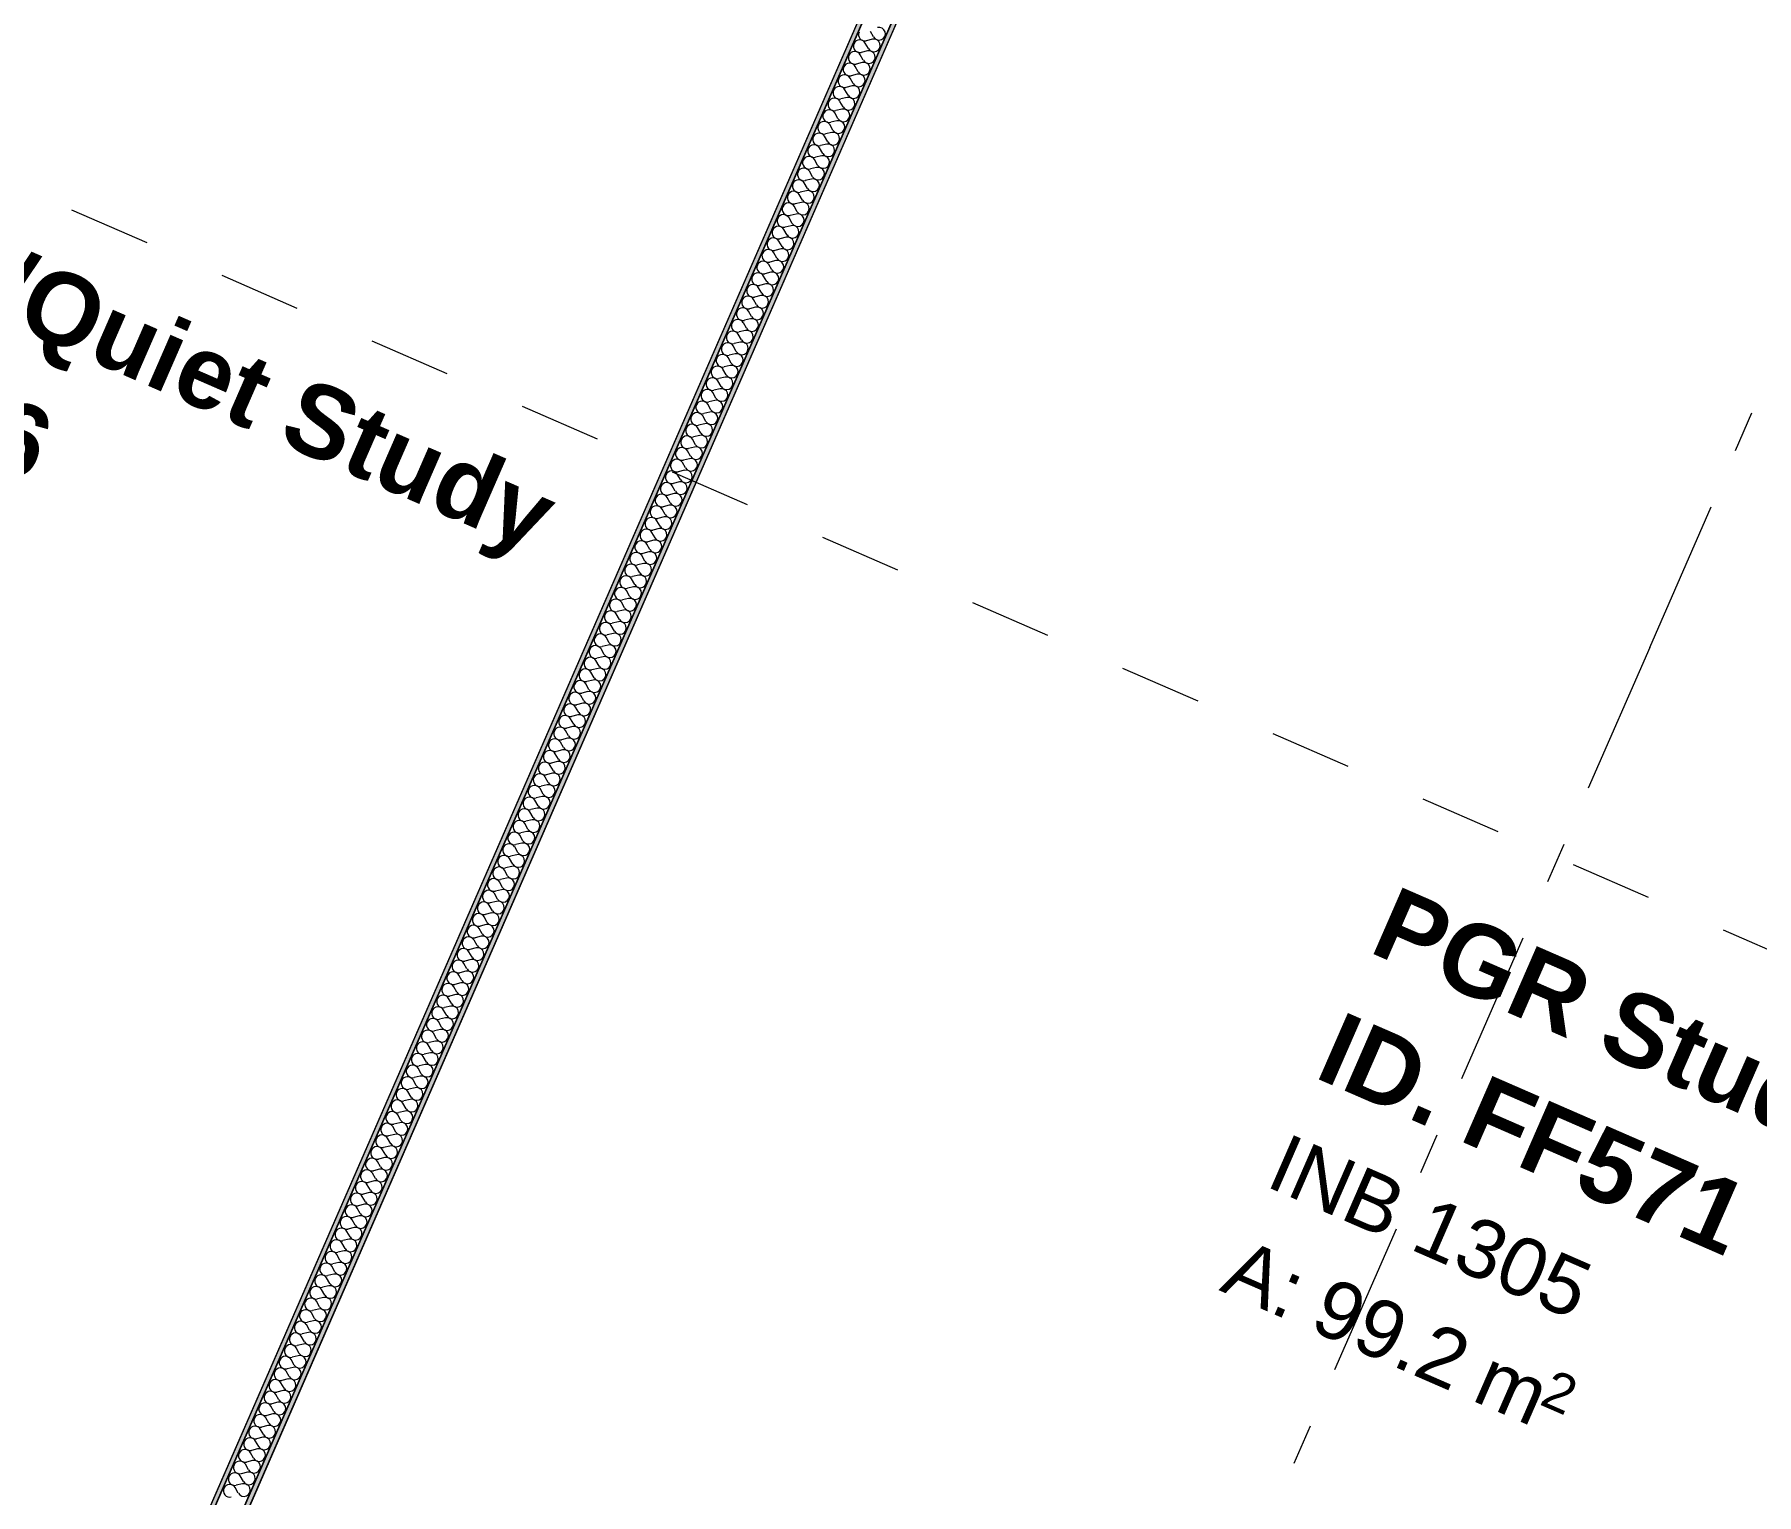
# Model space of a CAD drawing. Header units: millimetres. Extents: x -50172 to 74273, y -80883 to 11206.
# Drawn here: x 3746 to 9681, y -48443 to -43410 of the extents above; entities that cross this region are included whole.
import ezdxf
from ezdxf.enums import TextEntityAlignment as Align

# ---------------------------------------------------------------- set-up
doc = ezdxf.new("R2010")
doc.units = ezdxf.units.MM
doc.header["$MEASUREMENT"] = 0
doc.linetypes.add('Dashed', pattern=[564.444447, 282.222223, -282.222223])
doc.linetypes.add('Double Dashed', pattern=[1093.611073, 529.166651, -211.666656, 141.111112, -211.666656])
for name, color, linetype in [('A-95-MC_Marker_Section_P2.Marker', 7, 'Continuous'), ('New_A-15-MG_Structural_Grid_Phase_2', 7, 'Continuous'), ('New_A-25-M_Wall_Int', 7, 'Continuous'), ('New_A-35-M_FFE-Zone', 7, 'Continuous')]:
    doc.layers.add(name, color=color, linetype=linetype)
for name, color, linetype, lineweight in [('A-95-MC_Marker_Section_P2.Marker_Pen_No__1', 7, 'Continuous', 13), ('New_A-25-M_Wall_Int_Pen_No__1', 7, 'Continuous', 13), ('New_ArchiCAD Zone Stamps_Pen_No__9', 7, 'Continuous', 13)]:
    doc.layers.add(name, color=color, linetype=linetype, lineweight=lineweight)
for name, color, linetype, lineweight, true_color in [('New_A-15-MG_Structural_Grid_Phase_2_Pen_No__222', 7, 'Continuous', 13, 0x65af33), ('New_A-25-M_Wall_Int_Pen_No__107', 7, 'Continuous', 15, 0xa6a6a6), ('New_A-35-M_FFE-Zone_Pen_No__74', 7, 'Continuous', 20, 0x606060)]:
    doc.layers.add(name, color=color, linetype=linetype, lineweight=lineweight, true_color=true_color)
doc.styles.add('GENERATED_STYLE_1', font='')
doc.styles.add('GENERATED_STYLE_3', font='')
doc.styles.add('GENERATED_STYLE_4', font='')
doc.styles.get('GENERATED_STYLE_1').set_extended_font_data('Arial', bold=True)
doc.styles.get('GENERATED_STYLE_3').set_extended_font_data('Arial')
doc.styles.get('GENERATED_STYLE_4').set_extended_font_data('Swis721 BT')

# ---------------------------------------------------------------- blocks, each defined once
blk = doc.blocks.new('PGR Student Space_INB 1305_1_1', base_point=(10966, -44517.7))
at = {"layer": 'New_A-35-M_FFE-Zone_Pen_No__74', "linetype": 'Continuous'}
blk.add_line((8137.1, -40113), (3861.1, -49919.3), dxfattribs=at)
at = {"layer": 'New_ArchiCAD Zone Stamps_Pen_No__9'}
for tag, height, style, p in [('ROOM_NAME', 250, 'GENERATED_STYLE_1', (8439.5, -46341.4)), ('zoneNameLine2', 250, 'GENERATED_STYLE_1', (8251.1, -46773.5)), ('ROOM_NUMBER', 200, 'GENERATED_STYLE_3', (8062.6, -47194.2)), ('measuredAreaCode', 200, 'GENERATED_STYLE_3', (7905.6, -47554.3)), ('DUMMY_649', 200, 'GENERATED_STYLE_3', (8213, -47688.4)), ('DUMMY_650', 200, 'GENERATED_STYLE_3', (8702.4, -47901.8)), ('DUMMY_651', 133.3, 'GENERATED_STYLE_3', (8981.6, -48008.3))]:
    blk.add_attdef(tag, text='', height=height, rotation=336.44041, dxfattribs=dict(at, style=style)).set_placement(p, align=Align.TOP_LEFT)
blk = doc.blocks.new('Library_Quiet Study_INB 1303_4_1', base_point=(5012.1, -44459.7))
at = {"layer": 'New_A-35-M_FFE-Zone_Pen_No__74', "linetype": 'Continuous'}
blk.add_line((3746, -49872.4), (8023.6, -40066.6), dxfattribs=at)
at = {"layer": 'New_ArchiCAD Zone Stamps_Pen_No__9'}
for tag, height, style, p in [('ROOM_NAME', 250, 'GENERATED_STYLE_1', (2597.1, -43676.2)), ('zoneNameLine2', 250, 'GENERATED_STYLE_1', (2408.7, -44108.4)), ('ROOM_NUMBER', 200, 'GENERATED_STYLE_3', (2220.3, -44529.1)), ('measuredAreaCode', 200, 'GENERATED_STYLE_3', (2063.3, -44889.2)), ('ROOM_WALLS_PRM', 200, 'GENERATED_STYLE_3', (2370.7, -45023.2)), ('DUMMY_649', 200, 'GENERATED_STYLE_3', (2860, -45236.6)), ('DUMMY_650', 133.3, 'GENERATED_STYLE_3', (3139.3, -45343.1))]:
    blk.add_attdef(tag, text='', height=height, rotation=336.44041, dxfattribs=dict(at, style=style)).set_placement(p, align=Align.TOP_LEFT)
blk = doc.blocks.new('*X295')
at = {"layer": 'New_A-25-M_Wall_Int_Pen_No__107', "linetype": 'Continuous'}
for p, q in [((6620.3, -43458.5), (6609.4, -43439.5)), ((6634.3, -43426.4), (6612.9, -43431.4)), ((6637.8, -43418.4), (6627, -43399.3)), ((6602.7, -43498.7), (6591.9, -43479.6)), ((6616.7, -43466.6), (6595.4, -43471.6)), ((6581.7, -43546.9), (6560.4, -43551.9)), ((6585.2, -43538.8), (6574.4, -43519.8)), ((6599.2, -43506.7), (6577.9, -43511.8)), ((6550.2, -43619.2), (6539.4, -43600.1)), ((6564.2, -43587), (6542.9, -43592.1)), ((6567.7, -43579), (6556.9, -43559.9)), ((6529.2, -43667.3), (6507.9, -43672.4)), ((6532.7, -43659.3), (6521.9, -43640.3)), ((6546.7, -43627.2), (6525.4, -43632.2)), ((6497.7, -43739.6), (6486.9, -43720.6)), ((6511.7, -43707.5), (6490.4, -43712.5)), ((6515.2, -43699.5), (6504.4, -43680.4)), ((6476.7, -43787.8), (6455.3, -43792.9)), ((6480.2, -43779.8), (6469.4, -43760.7)), ((6494.2, -43747.7), (6472.9, -43752.7)), ((6445.1, -43860.1), (6434.3, -43841.1)), ((6459.2, -43828), (6437.8, -43833)), ((6462.7, -43819.9), (6451.8, -43800.9)), ((6424.1, -43908.3), (6402.8, -43913.3)), ((6427.6, -43900.3), (6416.8, -43881.2)), ((6441.6, -43868.1), (6420.3, -43873.2)), ((6392.6, -43980.6), (6381.8, -43961.5)), ((6406.6, -43948.5), (6385.3, -43953.5)), ((6410.1, -43940.4), (6399.3, -43921.4)), ((6371.6, -44028.8), (6350.3, -44033.8)), ((6375.1, -44020.7), (6364.3, -44001.7)), ((6389.1, -43988.6), (6367.8, -43993.7)), ((6340.1, -44101.1), (6329.3, -44082)), ((6354.1, -44068.9), (6332.8, -44074)), ((6357.6, -44060.9), (6346.8, -44041.8)), ((6319.1, -44149.2), (6297.7, -44154.3)), ((6322.6, -44141.2), (6311.8, -44122.2)), ((6336.6, -44109.1), (6315.3, -44114.1)), ((6287.5, -44221.5), (6276.7, -44202.5)), ((6301.6, -44189.4), (6280.2, -44194.4)), ((6305.1, -44181.4), (6294.2, -44162.3)), ((6266.5, -44269.7), (6245.2, -44274.8)), ((6270, -44261.7), (6259.2, -44242.6)), ((6284, -44229.6), (6262.7, -44234.6)), ((6235, -44342), (6224.2, -44322.9)), ((6249, -44309.9), (6227.7, -44314.9)), ((6252.5, -44301.8), (6241.7, -44282.8)), ((6217.5, -44382.2), (6206.7, -44363.1)), ((6231.5, -44350), (6210.2, -44355.1)), ((6182.5, -44462.5), (6171.7, -44443.4)), ((6196.5, -44430.3), (6175.2, -44435.4)), ((6200, -44422.3), (6189.2, -44403.3)), ((6214, -44390.2), (6192.7, -44395.2)), ((6165, -44502.6), (6154.2, -44483.6)), ((6179, -44470.5), (6157.7, -44475.5)), ((6129.9, -44582.9), (6119.1, -44563.9)), ((6144, -44550.8), (6122.6, -44555.9)), ((6147.5, -44542.8), (6136.6, -44523.7)), ((6161.5, -44510.7), (6140.2, -44515.7)), ((6112.4, -44623.1), (6101.6, -44604.1)), ((6126.4, -44591), (6105.1, -44596)), ((6077.4, -44703.4), (6066.6, -44684.4)), ((6091.4, -44671.3), (6070.1, -44676.3)), ((6094.9, -44663.3), (6084.1, -44644.2)), ((6108.9, -44631.1), (6087.6, -44636.2)), ((6059.9, -44743.6), (6049.1, -44724.5)), ((6073.9, -44711.4), (6052.6, -44716.5)), ((6024.9, -44823.9), (6014.1, -44804.8)), ((6038.9, -44791.8), (6017.6, -44796.8)), ((6042.4, -44783.7), (6031.6, -44764.7)), ((6056.4, -44751.6), (6035.1, -44756.7)), ((6007.4, -44864), (5996.6, -44845)), ((6021.4, -44831.9), (6000.1, -44837)), ((5986.4, -44912.2), (5965, -44917.3)), ((5989.9, -44904.2), (5979.1, -44885.2)), ((6003.9, -44872.1), (5982.6, -44877.1)), ((5954.8, -44984.5), (5944, -44965.5)), ((5968.8, -44952.4), (5947.5, -44957.4)), ((5972.4, -44944.4), (5961.5, -44925.3)), ((5933.8, -45032.7), (5912.5, -45037.8)), ((5937.3, -45024.7), (5926.5, -45005.6)), ((5951.3, -44992.6), (5930, -44997.6)), ((5902.3, -45105), (5891.5, -45085.9)), ((5916.3, -45072.9), (5895, -45077.9)), ((5919.8, -45064.8), (5909, -45045.8)), ((5881.3, -45153.2), (5860, -45158.2)), ((5884.8, -45145.2), (5874, -45126.1)), ((5898.8, -45113), (5877.5, -45118.1)), ((5849.8, -45225.5), (5839, -45206.4)), ((5863.8, -45193.3), (5842.5, -45198.4)), ((5867.3, -45185.3), (5856.5, -45166.3)), ((5828.8, -45273.7), (5807.4, -45278.7)), ((5832.3, -45265.6), (5821.5, -45246.6)), ((5846.3, -45233.5), (5825, -45238.5)), ((5797.2, -45345.9), (5786.4, -45326.9)), ((5811.3, -45313.8), (5789.9, -45318.9)), ((5814.8, -45305.8), (5803.9, -45286.7)), ((5776.2, -45394.1), (5754.9, -45399.2)), ((5779.7, -45386.1), (5768.9, -45367)), ((5793.7, -45354), (5772.4, -45359)), ((5744.7, -45466.4), (5733.9, -45447.4)), ((5758.7, -45434.3), (5737.4, -45439.3)), ((5762.2, -45426.3), (5751.4, -45407.2)), ((5723.7, -45514.6), (5702.4, -45519.6)), ((5727.2, -45506.6), (5716.4, -45487.5)), ((5741.2, -45474.4), (5719.9, -45479.5)), ((5692.2, -45586.9), (5681.4, -45567.8)), ((5706.2, -45554.8), (5684.9, -45559.8)), ((5709.7, -45546.7), (5698.9, -45527.7)), ((5671.2, -45635.1), (5649.8, -45640.1)), ((5674.7, -45627), (5663.9, -45608)), ((5688.7, -45594.9), (5667.4, -45600)), ((5639.6, -45707.4), (5628.8, -45688.3)), ((5653.7, -45675.2), (5632.3, -45680.3)), ((5657.2, -45667.2), (5646.3, -45648.2)), ((5622.1, -45747.5), (5611.3, -45728.5)), ((5636.1, -45715.4), (5614.8, -45720.4)), ((5587.1, -45827.8), (5576.3, -45808.8)), ((5601.1, -45795.7), (5579.8, -45800.8)), ((5604.6, -45787.7), (5593.8, -45768.6)), ((5618.6, -45755.6), (5597.3, -45760.6)), ((5569.6, -45868), (5558.8, -45848.9)), ((5583.6, -45835.9), (5562.3, -45840.9)), ((5534.6, -45948.3), (5523.8, -45929.3)), ((5548.6, -45916.2), (5527.3, -45921.2)), ((5552.1, -45908.2), (5541.3, -45889.1)), ((5566.1, -45876), (5544.8, -45881.1)), ((5517.1, -45988.5), (5506.3, -45969.4)), ((5531.1, -45956.3), (5509.8, -45961.4)), ((5482, -46068.8), (5471.2, -46049.7)), ((5496.1, -46036.7), (5474.7, -46041.7)), ((5499.6, -46028.6), (5488.8, -46009.6)), ((5513.6, -45996.5), (5492.3, -46001.5)), ((5464.5, -46108.9), (5453.7, -46089.9)), ((5478.5, -46076.8), (5457.2, -46081.9)), ((5429.5, -46189.3), (5418.7, -46170.2)), ((5443.5, -46157.1), (5422.2, -46162.2)), ((5447, -46149.1), (5436.2, -46130)), ((5461, -46117), (5439.7, -46122)), ((5412, -46229.4), (5401.2, -46210.4)), ((5426, -46197.3), (5404.7, -46202.3)), ((5391, -46277.6), (5369.7, -46282.6)), ((5394.5, -46269.6), (5383.7, -46250.5)), ((5408.5, -46237.4), (5387.2, -46242.5)), ((5359.5, -46349.9), (5348.7, -46330.8)), ((5373.5, -46317.8), (5352.2, -46322.8)), ((5377, -46309.7), (5366.2, -46290.7)), ((5338.5, -46398.1), (5317.1, -46403.1)), ((5342, -46390), (5331.2, -46371)), ((5356, -46357.9), (5334.7, -46363)), ((5306.9, -46470.4), (5296.1, -46451.3)), ((5321, -46438.2), (5299.6, -46443.3)), ((5324.5, -46430.2), (5313.6, -46411.2)), ((5285.9, -46518.5), (5264.6, -46523.6)), ((5289.4, -46510.5), (5278.6, -46491.5)), ((5303.4, -46478.4), (5282.1, -46483.4)), ((5254.4, -46590.8), (5243.6, -46571.8)), ((5268.4, -46558.7), (5247.1, -46563.8)), ((5271.9, -46550.7), (5261.1, -46531.6)), ((5233.4, -46639), (5212.1, -46644.1)), ((5236.9, -46631), (5226.1, -46611.9)), ((5250.9, -46598.9), (5229.6, -46603.9)), ((5201.9, -46711.3), (5191.1, -46692.3)), ((5215.9, -46679.2), (5194.6, -46684.2)), ((5219.4, -46671.1), (5208.6, -46652.1)), ((5180.9, -46759.5), (5159.5, -46764.5)), ((5184.4, -46751.5), (5173.6, -46732.4)), ((5198.4, -46719.3), (5177.1, -46724.4)), ((5149.3, -46831.8), (5138.5, -46812.7)), ((5163.4, -46799.7), (5142, -46804.7)), ((5166.9, -46791.6), (5156, -46772.6)), ((5128.3, -46880), (5107, -46885)), ((5131.8, -46871.9), (5121, -46852.9)), ((5145.8, -46839.8), (5124.5, -46844.9)), ((5096.8, -46952.3), (5086, -46933.2)), ((5110.8, -46920.1), (5089.5, -46925.2)), ((5114.3, -46912.1), (5103.5, -46893)), ((5075.8, -47000.4), (5054.5, -47005.5)), ((5079.3, -46992.4), (5068.5, -46973.4)), ((5093.3, -46960.3), (5072, -46965.3)), ((5044.3, -47072.7), (5033.5, -47053.7)), ((5058.3, -47040.6), (5037, -47045.6)), ((5061.8, -47032.6), (5051, -47013.5)), ((5026.8, -47112.9), (5016, -47093.8)), ((5040.8, -47080.8), (5019.5, -47085.8)), ((4991.7, -47193.2), (4980.9, -47174.1)), ((5005.8, -47161.1), (4984.4, -47166.1)), ((5009.3, -47153), (4998.4, -47134)), ((5023.3, -47120.9), (5002, -47126)), ((4974.2, -47233.4), (4963.4, -47214.3)), ((4988.2, -47201.2), (4966.9, -47206.3)), ((4939.2, -47313.7), (4928.4, -47294.6)), ((4953.2, -47281.5), (4931.9, -47286.6)), ((4956.7, -47273.5), (4945.9, -47254.5)), ((4970.7, -47241.4), (4949.4, -47246.4)), ((4921.7, -47353.8), (4910.9, -47334.8)), ((4935.7, -47321.7), (4914.4, -47326.7)), ((4886.7, -47434.1), (4875.9, -47415.1)), ((4900.7, -47402), (4879.4, -47407.1)), ((4904.2, -47394), (4893.4, -47374.9)), ((4918.2, -47361.9), (4896.9, -47366.9)), ((4869.2, -47474.3), (4858.4, -47455.3)), ((4883.2, -47442.2), (4861.9, -47447.2)), ((4848.2, -47522.5), (4826.8, -47527.5)), ((4851.7, -47514.5), (4840.9, -47495.4)), ((4865.7, -47482.3), (4844.4, -47487.4)), ((4816.6, -47594.8), (4805.8, -47575.7)), ((4830.6, -47562.7), (4809.3, -47567.7)), ((4834.2, -47554.6), (4823.3, -47535.6)), ((4795.6, -47643), (4774.3, -47648)), ((4799.1, -47634.9), (4788.3, -47615.9)), ((4813.1, -47602.8), (4791.8, -47607.9)), ((4764.1, -47715.3), (4753.3, -47696.2)), ((4778.1, -47683.1), (4756.8, -47688.2)), ((4781.6, -47675.1), (4770.8, -47656)), ((4743.1, -47763.4), (4721.8, -47768.5)), ((4746.6, -47755.4), (4735.8, -47736.4)), ((4760.6, -47723.3), (4739.3, -47728.3)), ((4711.6, -47835.7), (4700.8, -47816.7)), ((4725.6, -47803.6), (4704.3, -47808.6)), ((4729.1, -47795.6), (4718.3, -47776.5)), ((4690.6, -47883.9), (4669.2, -47889)), ((4694.1, -47875.9), (4683.3, -47856.8)), ((4708.1, -47843.8), (4686.8, -47848.8)), ((4659, -47956.2), (4648.2, -47937.1)), ((4673.1, -47924.1), (4651.7, -47929.1)), ((4676.6, -47916), (4665.7, -47897)), ((4638, -48004.4), (4616.7, -48009.4)), ((4641.5, -47996.4), (4630.7, -47977.3)), ((4655.5, -47964.2), (4634.2, -47969.3)), ((4606.5, -48076.7), (4595.7, -48057.6)), ((4620.5, -48044.5), (4599.2, -48049.6)), ((4624, -48036.5), (4613.2, -48017.5)), ((4585.5, -48124.9), (4564.2, -48129.9)), ((4589, -48116.8), (4578.2, -48097.8)), ((4603, -48084.7), (4581.7, -48089.7)), ((4554, -48197.1), (4543.2, -48178.1)), ((4568, -48165), (4546.7, -48170.1)), ((4571.5, -48157), (4560.7, -48137.9)), ((4533, -48245.3), (4511.6, -48250.4)), ((4536.5, -48237.3), (4525.7, -48218.3)), ((4550.5, -48205.2), (4529.2, -48210.2)), ((4501.4, -48317.6), (4490.6, -48298.6)), ((4515.5, -48285.5), (4494.1, -48290.5)), ((4519, -48277.5), (4508.1, -48258.4)), ((4480.4, -48365.8), (4459.1, -48370.9)), ((4483.9, -48357.8), (4473.1, -48338.7)), ((4497.9, -48325.6), (4476.6, -48330.7)), ((4448.9, -48438.1), (4438.1, -48419)), ((4462.9, -48406), (4441.6, -48411)), ((4466.4, -48397.9), (4455.6, -48378.9))]:
    blk.add_line(p, q, dxfattribs=at)
for centre, start, end in [((6590.4, -43450.3), 29.57051, 156.44041), ((6607.9, -43410.1), 156.44041, 283.31031), ((6639.3, -43447.7), 209.57051, 103.31031), ((6656.8, -43407.6), 209.57051, 103.31031), ((6572.9, -43490.4), 156.44041, 283.31031), ((6572.9, -43490.4), 29.57051, 156.44041), ((6590.4, -43450.3), 156.44041, 283.31031), ((6621.8, -43487.9), 209.57051, 103.31031), ((6537.9, -43570.8), 29.57051, 156.44041), ((6555.4, -43530.6), 156.44041, 283.31031), ((6555.4, -43530.6), 29.57051, 156.44041), ((6586.8, -43568.2), 209.57051, 103.31031), ((6604.3, -43528), 209.57051, 103.31031), ((6520.3, -43610.9), 156.44041, 283.31031), ((6520.3, -43610.9), 29.57051, 156.44041), ((6537.9, -43570.8), 156.44041, 283.31031), ((6569.3, -43608.3), 209.57051, 103.31031), ((6485.3, -43691.2), 29.57051, 156.44041), ((6502.8, -43651.1), 156.44041, 283.31031), ((6502.8, -43651.1), 29.57051, 156.44041), ((6534.2, -43688.7), 209.57051, 103.31031), ((6551.7, -43648.5), 209.57051, 103.31031), ((6467.8, -43731.4), 156.44041, 283.31031), ((6467.8, -43731.4), 29.57051, 156.44041), ((6485.3, -43691.2), 156.44041, 283.31031), ((6516.7, -43728.8), 209.57051, 103.31031), ((6432.8, -43811.7), 29.57051, 156.44041), ((6450.3, -43771.5), 156.44041, 283.31031), ((6450.3, -43771.5), 29.57051, 156.44041), ((6481.7, -43809.1), 209.57051, 103.31031), ((6499.2, -43769), 209.57051, 103.31031), ((6415.3, -43851.9), 156.44041, 283.31031), ((6415.3, -43851.9), 29.57051, 156.44041), ((6432.8, -43811.7), 156.44041, 283.31031), ((6464.2, -43849.3), 209.57051, 103.31031), ((6380.3, -43932.2), 29.57051, 156.44041), ((6397.8, -43892), 156.44041, 283.31031), ((6397.8, -43892), 29.57051, 156.44041), ((6429.2, -43929.6), 209.57051, 103.31031), ((6446.7, -43889.5), 209.57051, 103.31031), ((6362.7, -43972.3), 156.44041, 283.31031), ((6362.7, -43972.3), 29.57051, 156.44041), ((6380.3, -43932.2), 156.44041, 283.31031), ((6411.7, -43969.8), 209.57051, 103.31031), ((6327.7, -44052.7), 29.57051, 156.44041), ((6345.2, -44012.5), 156.44041, 283.31031), ((6345.2, -44012.5), 29.57051, 156.44041), ((6376.6, -44050.1), 209.57051, 103.31031), ((6394.2, -44009.9), 209.57051, 103.31031), ((6310.2, -44092.8), 156.44041, 283.31031), ((6310.2, -44092.8), 29.57051, 156.44041), ((6327.7, -44052.7), 156.44041, 283.31031), ((6359.1, -44090.2), 209.57051, 103.31031), ((6275.2, -44173.1), 29.57051, 156.44041), ((6292.7, -44133), 156.44041, 283.31031), ((6292.7, -44133), 29.57051, 156.44041), ((6324.1, -44170.6), 209.57051, 103.31031), ((6341.6, -44130.4), 209.57051, 103.31031), ((6257.7, -44213.3), 156.44041, 283.31031), ((6257.7, -44213.3), 29.57051, 156.44041), ((6275.2, -44173.1), 156.44041, 283.31031), ((6306.6, -44210.7), 209.57051, 103.31031), ((6240.2, -44253.4), 156.44041, 283.31031), ((6240.2, -44253.4), 29.57051, 156.44041), ((6271.6, -44291), 209.57051, 103.31031), ((6289.1, -44250.9), 209.57051, 103.31031), ((6205.2, -44333.8), 156.44041, 283.31031), ((6205.2, -44333.8), 29.57051, 156.44041), ((6222.7, -44293.6), 156.44041, 283.31031), ((6222.7, -44293.6), 29.57051, 156.44041), ((6254.1, -44331.2), 209.57051, 103.31031), ((6187.6, -44373.9), 156.44041, 283.31031), ((6187.6, -44373.9), 29.57051, 156.44041), ((6219, -44411.5), 209.57051, 103.31031), ((6236.6, -44371.3), 209.57051, 103.31031), ((6152.6, -44454.2), 156.44041, 283.31031), ((6152.6, -44454.2), 29.57051, 156.44041), ((6170.1, -44414.1), 156.44041, 283.31031), ((6170.1, -44414.1), 29.57051, 156.44041), ((6201.5, -44451.7), 209.57051, 103.31031), ((6135.1, -44494.4), 156.44041, 283.31031), ((6135.1, -44494.4), 29.57051, 156.44041), ((6184, -44491.8), 209.57051, 103.31031), ((6100.1, -44574.7), 156.44041, 283.31031), ((6100.1, -44574.7), 29.57051, 156.44041), ((6117.6, -44534.5), 156.44041, 283.31031), ((6117.6, -44534.5), 29.57051, 156.44041), ((6149, -44572.1), 209.57051, 103.31031), ((6166.5, -44532), 209.57051, 103.31031), ((6082.6, -44614.9), 156.44041, 283.31031), ((6082.6, -44614.9), 29.57051, 156.44041), ((6131.5, -44612.3), 209.57051, 103.31031), ((6047.6, -44695.2), 156.44041, 283.31031), ((6047.6, -44695.2), 29.57051, 156.44041), ((6065.1, -44655), 156.44041, 283.31031), ((6065.1, -44655), 29.57051, 156.44041), ((6096.5, -44692.6), 209.57051, 103.31031), ((6114, -44652.5), 209.57051, 103.31031), ((6030, -44735.3), 156.44041, 283.31031), ((6030, -44735.3), 29.57051, 156.44041), ((6079, -44732.8), 209.57051, 103.31031), ((5995, -44815.6), 29.57051, 156.44041), ((6012.5, -44775.5), 156.44041, 283.31031), ((6012.5, -44775.5), 29.57051, 156.44041), ((6043.9, -44813.1), 209.57051, 103.31031), ((6061.4, -44772.9), 209.57051, 103.31031), ((5977.5, -44855.8), 156.44041, 283.31031), ((5977.5, -44855.8), 29.57051, 156.44041), ((5995, -44815.6), 156.44041, 283.31031), ((6026.4, -44853.2), 209.57051, 103.31031), ((5942.5, -44936.1), 29.57051, 156.44041), ((5960, -44896), 156.44041, 283.31031), ((5960, -44896), 29.57051, 156.44041), ((5991.4, -44933.6), 209.57051, 103.31031), ((6008.9, -44893.4), 209.57051, 103.31031), ((5925, -44976.3), 156.44041, 283.31031), ((5925, -44976.3), 29.57051, 156.44041), ((5942.5, -44936.1), 156.44041, 283.31031), ((5973.9, -44973.7), 209.57051, 103.31031), ((5890, -45056.6), 29.57051, 156.44041), ((5907.5, -45016.4), 156.44041, 283.31031), ((5907.5, -45016.4), 29.57051, 156.44041), ((5938.9, -45054), 209.57051, 103.31031), ((5956.4, -45013.9), 209.57051, 103.31031), ((5872.4, -45096.8), 156.44041, 283.31031), ((5872.4, -45096.8), 29.57051, 156.44041), ((5890, -45056.6), 156.44041, 283.31031), ((5921.4, -45094.2), 209.57051, 103.31031), ((5837.4, -45177.1), 29.57051, 156.44041), ((5854.9, -45136.9), 156.44041, 283.31031), ((5854.9, -45136.9), 29.57051, 156.44041), ((5886.3, -45174.5), 209.57051, 103.31031), ((5903.8, -45134.3), 209.57051, 103.31031), ((5819.9, -45217.2), 156.44041, 283.31031), ((5819.9, -45217.2), 29.57051, 156.44041), ((5837.4, -45177.1), 156.44041, 283.31031), ((5868.8, -45214.7), 209.57051, 103.31031), ((5784.9, -45297.5), 29.57051, 156.44041), ((5802.4, -45257.4), 156.44041, 283.31031), ((5802.4, -45257.4), 29.57051, 156.44041), ((5833.8, -45295), 209.57051, 103.31031), ((5851.3, -45254.8), 209.57051, 103.31031), ((5767.4, -45337.7), 156.44041, 283.31031), ((5767.4, -45337.7), 29.57051, 156.44041), ((5784.9, -45297.5), 156.44041, 283.31031), ((5816.3, -45335.1), 209.57051, 103.31031), ((5732.4, -45418), 29.57051, 156.44041), ((5749.9, -45377.9), 156.44041, 283.31031), ((5749.9, -45377.9), 29.57051, 156.44041), ((5781.3, -45415.4), 209.57051, 103.31031), ((5798.8, -45375.3), 209.57051, 103.31031), ((5714.9, -45458.2), 156.44041, 283.31031), ((5714.9, -45458.2), 29.57051, 156.44041), ((5732.4, -45418), 156.44041, 283.31031), ((5763.8, -45455.6), 209.57051, 103.31031), ((5679.8, -45538.5), 29.57051, 156.44041), ((5697.3, -45498.3), 156.44041, 283.31031), ((5697.3, -45498.3), 29.57051, 156.44041), ((5728.7, -45535.9), 209.57051, 103.31031), ((5746.3, -45495.8), 209.57051, 103.31031), ((5662.3, -45578.6), 156.44041, 283.31031), ((5662.3, -45578.6), 29.57051, 156.44041), ((5679.8, -45538.5), 156.44041, 283.31031), ((5711.2, -45576.1), 209.57051, 103.31031), ((5644.8, -45618.8), 156.44041, 283.31031), ((5644.8, -45618.8), 29.57051, 156.44041), ((5676.2, -45656.4), 209.57051, 103.31031), ((5693.7, -45616.2), 209.57051, 103.31031), ((5609.8, -45699.1), 156.44041, 283.31031), ((5609.8, -45699.1), 29.57051, 156.44041), ((5627.3, -45659), 156.44041, 283.31031), ((5627.3, -45659), 29.57051, 156.44041), ((5658.7, -45696.6), 209.57051, 103.31031), ((5592.3, -45739.3), 156.44041, 283.31031), ((5592.3, -45739.3), 29.57051, 156.44041), ((5641.2, -45736.7), 209.57051, 103.31031), ((5557.3, -45819.6), 156.44041, 283.31031), ((5557.3, -45819.6), 29.57051, 156.44041), ((5574.8, -45779.4), 156.44041, 283.31031), ((5574.8, -45779.4), 29.57051, 156.44041), ((5606.2, -45817), 209.57051, 103.31031), ((5623.7, -45776.9), 209.57051, 103.31031), ((5539.7, -45859.8), 156.44041, 283.31031), ((5539.7, -45859.8), 29.57051, 156.44041), ((5588.7, -45857.2), 209.57051, 103.31031), ((5504.7, -45940.1), 156.44041, 283.31031), ((5504.7, -45940.1), 29.57051, 156.44041), ((5522.2, -45899.9), 156.44041, 283.31031), ((5522.2, -45899.9), 29.57051, 156.44041), ((5553.6, -45937.5), 209.57051, 103.31031), ((5571.1, -45897.3), 209.57051, 103.31031), ((5487.2, -45980.2), 156.44041, 283.31031), ((5487.2, -45980.2), 29.57051, 156.44041), ((5536.1, -45977.7), 209.57051, 103.31031), ((5452.2, -46060.5), 29.57051, 156.44041), ((5469.7, -46020.4), 156.44041, 283.31031), ((5469.7, -46020.4), 29.57051, 156.44041), ((5501.1, -46058), 209.57051, 103.31031), ((5518.6, -46017.8), 209.57051, 103.31031), ((5434.7, -46100.7), 156.44041, 283.31031), ((5434.7, -46100.7), 29.57051, 156.44041), ((5452.2, -46060.5), 156.44041, 283.31031), ((5483.6, -46098.1), 209.57051, 103.31031), ((5399.7, -46181), 29.57051, 156.44041), ((5417.2, -46140.9), 156.44041, 283.31031), ((5417.2, -46140.9), 29.57051, 156.44041), ((5448.6, -46178.4), 209.57051, 103.31031), ((5466.1, -46138.3), 209.57051, 103.31031), ((5382.1, -46221.2), 156.44041, 283.31031), ((5382.1, -46221.2), 29.57051, 156.44041), ((5399.7, -46181), 156.44041, 283.31031), ((5431.1, -46218.6), 209.57051, 103.31031), ((5347.1, -46301.5), 29.57051, 156.44041), ((5364.6, -46261.3), 156.44041, 283.31031), ((5364.6, -46261.3), 29.57051, 156.44041), ((5396, -46298.9), 209.57051, 103.31031), ((5413.5, -46258.8), 209.57051, 103.31031), ((5329.6, -46341.6), 156.44041, 283.31031), ((5329.6, -46341.6), 29.57051, 156.44041), ((5347.1, -46301.5), 156.44041, 283.31031), ((5378.5, -46339.1), 209.57051, 103.31031), ((5294.6, -46422), 29.57051, 156.44041), ((5312.1, -46381.8), 156.44041, 283.31031), ((5312.1, -46381.8), 29.57051, 156.44041), ((5343.5, -46419.4), 209.57051, 103.31031), ((5361, -46379.2), 209.57051, 103.31031), ((5277.1, -46462.1), 156.44041, 283.31031), ((5277.1, -46462.1), 29.57051, 156.44041), ((5294.6, -46422), 156.44041, 283.31031), ((5326, -46459.6), 209.57051, 103.31031), ((5242.1, -46542.4), 29.57051, 156.44041), ((5259.6, -46502.3), 156.44041, 283.31031), ((5259.6, -46502.3), 29.57051, 156.44041), ((5291, -46539.9), 209.57051, 103.31031), ((5308.5, -46499.7), 209.57051, 103.31031), ((5224.5, -46582.6), 156.44041, 283.31031), ((5224.5, -46582.6), 29.57051, 156.44041), ((5242.1, -46542.4), 156.44041, 283.31031), ((5273.5, -46580), 209.57051, 103.31031), ((5189.5, -46662.9), 29.57051, 156.44041), ((5207, -46622.7), 156.44041, 283.31031), ((5207, -46622.7), 29.57051, 156.44041), ((5238.4, -46660.3), 209.57051, 103.31031), ((5256, -46620.2), 209.57051, 103.31031), ((5172, -46703.1), 156.44041, 283.31031), ((5172, -46703.1), 29.57051, 156.44041), ((5189.5, -46662.9), 156.44041, 283.31031), ((5220.9, -46700.5), 209.57051, 103.31031), ((5137, -46783.4), 29.57051, 156.44041), ((5154.5, -46743.2), 156.44041, 283.31031), ((5154.5, -46743.2), 29.57051, 156.44041), ((5185.9, -46780.8), 209.57051, 103.31031), ((5203.4, -46740.7), 209.57051, 103.31031), ((5119.5, -46823.5), 156.44041, 283.31031), ((5119.5, -46823.5), 29.57051, 156.44041), ((5137, -46783.4), 156.44041, 283.31031), ((5168.4, -46821), 209.57051, 103.31031), ((5084.5, -46903.9), 29.57051, 156.44041), ((5102, -46863.7), 156.44041, 283.31031), ((5102, -46863.7), 29.57051, 156.44041), ((5133.4, -46901.3), 209.57051, 103.31031), ((5150.9, -46861.1), 209.57051, 103.31031), ((5067, -46944), 156.44041, 283.31031), ((5067, -46944), 29.57051, 156.44041), ((5084.5, -46903.9), 156.44041, 283.31031), ((5115.9, -46941.4), 209.57051, 103.31031), ((5049.4, -46984.2), 156.44041, 283.31031), ((5049.4, -46984.2), 29.57051, 156.44041), ((5080.8, -47021.8), 209.57051, 103.31031), ((5098.4, -46981.6), 209.57051, 103.31031), ((5014.4, -47064.5), 156.44041, 283.31031), ((5014.4, -47064.5), 29.57051, 156.44041), ((5031.9, -47024.3), 156.44041, 283.31031), ((5031.9, -47024.3), 29.57051, 156.44041), ((5063.3, -47061.9), 209.57051, 103.31031), ((4996.9, -47104.6), 156.44041, 283.31031), ((4996.9, -47104.6), 29.57051, 156.44041), ((5045.8, -47102.1), 209.57051, 103.31031), ((4961.9, -47185), 156.44041, 283.31031), ((4961.9, -47185), 29.57051, 156.44041), ((4979.4, -47144.8), 156.44041, 283.31031), ((4979.4, -47144.8), 29.57051, 156.44041), ((5010.8, -47182.4), 209.57051, 103.31031), ((5028.3, -47142.2), 209.57051, 103.31031), ((4944.4, -47225.1), 156.44041, 283.31031), ((4944.4, -47225.1), 29.57051, 156.44041), ((4993.3, -47222.5), 209.57051, 103.31031), ((4909.4, -47305.4), 156.44041, 283.31031), ((4909.4, -47305.4), 29.57051, 156.44041), ((4926.9, -47265.3), 156.44041, 283.31031), ((4926.9, -47265.3), 29.57051, 156.44041), ((4958.3, -47302.9), 209.57051, 103.31031), ((4975.8, -47262.7), 209.57051, 103.31031), ((4891.8, -47345.6), 156.44041, 283.31031), ((4891.8, -47345.6), 29.57051, 156.44041), ((4940.8, -47343), 209.57051, 103.31031), ((4856.8, -47425.9), 29.57051, 156.44041), ((4874.3, -47385.7), 156.44041, 283.31031), ((4874.3, -47385.7), 29.57051, 156.44041), ((4905.7, -47423.3), 209.57051, 103.31031), ((4923.2, -47383.2), 209.57051, 103.31031), ((4839.3, -47466.1), 156.44041, 283.31031), ((4839.3, -47466.1), 29.57051, 156.44041), ((4856.8, -47425.9), 156.44041, 283.31031), ((4888.2, -47463.5), 209.57051, 103.31031), ((4804.3, -47546.4), 29.57051, 156.44041), ((4821.8, -47506.2), 156.44041, 283.31031), ((4821.8, -47506.2), 29.57051, 156.44041), ((4853.2, -47543.8), 209.57051, 103.31031), ((4870.7, -47503.7), 209.57051, 103.31031), ((4786.8, -47586.5), 156.44041, 283.31031), ((4786.8, -47586.5), 29.57051, 156.44041), ((4804.3, -47546.4), 156.44041, 283.31031), ((4835.7, -47584), 209.57051, 103.31031), ((4751.8, -47666.9), 29.57051, 156.44041), ((4769.3, -47626.7), 156.44041, 283.31031), ((4769.3, -47626.7), 29.57051, 156.44041), ((4800.7, -47664.3), 209.57051, 103.31031), ((4818.2, -47624.1), 209.57051, 103.31031), ((4734.2, -47707), 156.44041, 283.31031), ((4734.2, -47707), 29.57051, 156.44041), ((4751.8, -47666.9), 156.44041, 283.31031), ((4783.2, -47704.4), 209.57051, 103.31031), ((4699.2, -47787.3), 29.57051, 156.44041), ((4716.7, -47747.2), 156.44041, 283.31031), ((4716.7, -47747.2), 29.57051, 156.44041), ((4748.1, -47784.8), 209.57051, 103.31031), ((4765.6, -47744.6), 209.57051, 103.31031), ((4681.7, -47827.5), 156.44041, 283.31031), ((4681.7, -47827.5), 29.57051, 156.44041), ((4699.2, -47787.3), 156.44041, 283.31031), ((4730.6, -47824.9), 209.57051, 103.31031), ((4646.7, -47907.8), 29.57051, 156.44041), ((4664.2, -47867.6), 156.44041, 283.31031), ((4664.2, -47867.6), 29.57051, 156.44041), ((4695.6, -47905.2), 209.57051, 103.31031), ((4713.1, -47865.1), 209.57051, 103.31031), ((4629.2, -47948), 156.44041, 283.31031), ((4629.2, -47948), 29.57051, 156.44041), ((4646.7, -47907.8), 156.44041, 283.31031), ((4678.1, -47945.4), 209.57051, 103.31031), ((4594.2, -48028.3), 29.57051, 156.44041), ((4611.7, -47988.1), 156.44041, 283.31031), ((4611.7, -47988.1), 29.57051, 156.44041), ((4643.1, -48025.7), 209.57051, 103.31031), ((4660.6, -47985.5), 209.57051, 103.31031), ((4576.6, -48068.4), 156.44041, 283.31031), ((4576.6, -48068.4), 29.57051, 156.44041), ((4594.2, -48028.3), 156.44041, 283.31031), ((4625.6, -48065.9), 209.57051, 103.31031), ((4541.6, -48148.7), 29.57051, 156.44041), ((4559.1, -48108.6), 156.44041, 283.31031), ((4559.1, -48108.6), 29.57051, 156.44041), ((4590.5, -48146.2), 209.57051, 103.31031), ((4608.1, -48106), 209.57051, 103.31031), ((4524.1, -48188.9), 156.44041, 283.31031), ((4524.1, -48188.9), 29.57051, 156.44041), ((4541.6, -48148.7), 156.44041, 283.31031), ((4573, -48186.3), 209.57051, 103.31031), ((4489.1, -48269.2), 29.57051, 156.44041), ((4506.6, -48229.1), 156.44041, 283.31031), ((4506.6, -48229.1), 29.57051, 156.44041), ((4538, -48266.7), 209.57051, 103.31031), ((4555.5, -48226.5), 209.57051, 103.31031), ((4471.6, -48309.4), 156.44041, 283.31031), ((4471.6, -48309.4), 29.57051, 156.44041), ((4489.1, -48269.2), 156.44041, 283.31031), ((4520.5, -48306.8), 209.57051, 103.31031), ((4454.1, -48349.5), 156.44041, 283.31031), ((4454.1, -48349.5), 29.57051, 156.44041), ((4485.5, -48387.1), 209.57051, 103.31031), ((4503, -48347), 209.57051, 103.31031), ((4419.1, -48429.8), 156.44041, 283.31031), ((4419.1, -48429.8), 29.57051, 156.44041), ((4436.6, -48389.7), 156.44041, 283.31031), ((4436.6, -48389.7), 29.57051, 156.44041), ((4468, -48427.3), 209.57051, 103.31031)]:
    blk.add_arc(centre, 21.9, start, end, dxfattribs=at)
blk = doc.blocks.new('Wall_29_1', base_point=(8063.4, -39971.8))
at = {"layer": 'New_A-25-M_Wall_Int_Pen_No__107', "linetype": 'Continuous'}
for points in [[(3760.4, -49877.6), (8037.2, -40069.5), (8023.5, -40063.5), (3746.7, -49871.6)], [(3860.3, -49921.1), (8137.1, -40113), (8123.4, -40107), (3846.6, -49915.1)]]:
    blk.add_hatch(color=256, dxfattribs=at).paths.add_polyline_path(points)
at = {"layer": 'New_A-25-M_Wall_Int_Pen_No__107', "linetype": 'Continuous', "lineweight": 0, "true_color": 0x535353}
for points in [[(3761.3, -49878), (8038.1, -40069.9), (8037.2, -40069.5), (3760.4, -49877.6)], [(3846.6, -49915.1), (8123.4, -40107), (8122.5, -40106.6), (3845.6, -49914.7)]]:
    blk.add_hatch(color=251, dxfattribs=at).paths.add_polyline_path(points)
at = {"layer": 'New_A-25-M_Wall_Int_Pen_No__1', "linetype": 'Continuous'}
for p, q in [((3760.4, -49877.6), (8037.2, -40069.5)), ((3761.3, -49878), (8038.1, -40069.9)), ((3845.6, -49914.7), (8122.5, -40106.6)), ((3846.6, -49915.1), (8123.4, -40107))]:
    blk.add_line(p, q, dxfattribs=at)
at = {"layer": 'New_A-25-M_Wall_Int_Pen_No__1', "linetype": 'Continuous', "flags": 128}
for points in [[(8023.5, -40063.5), (3746.7, -49871.6)], [(3860.3, -49921.1), (8137.1, -40113)]]:
    blk.add_lwpolyline(points, dxfattribs=at)
at = {"layer": 'New_A-25-M_Wall_Int', "color": 250, "lineweight": 50, "true_color": 0x2a2a2a}
blk.add_blockref('*X295', (0, 0), dxfattribs=at)
blk = doc.blocks.new('Standard grid marker_32')
at = {"layer": 'New_A-15-MG_Structural_Grid_Phase_2_Pen_No__222', "linetype": 'Double Dashed'}
for q in [(20268.4, 0), (0, 0)]:
    blk.add_line((7182, 0), q, dxfattribs=at)
blk.add_point((7182, 0), dxfattribs=at)
blk.add_point((7182, 0), dxfattribs=at)
at = {"layer": 'New_A-15-MG_Structural_Grid_Phase_2_Pen_No__222', "style": 'GENERATED_STYLE_4'}
for tag, p in [('AC_MarkerText_1_0', (-500, 36.5)), ('AC_MarkerText_1_1', (27950.4, 36.5))]:
    blk.add_attdef(tag, text='', height=350, rotation=270, dxfattribs=at).set_placement(p, align=Align.MIDDLE_CENTER)
blk = doc.blocks.new('Cutting Plane_4_1', base_point=(18850.6, -50545.4))
at = {"layer": 'A-95-MC_Marker_Section_P2.Marker_Pen_No__1', "linetype": 'Dashed'}
blk.add_line((18621.4, -50445.5), (-6789.2, -39365.2), dxfattribs=at)

msp = doc.modelspace()

# ---------------------------------------------------------------- block references
at = {"layer": 'A-95-MC_Marker_Section_P2.Marker'}
msp.add_blockref('Cutting Plane_4_1', (18850.6, -50545.4), dxfattribs=at)
at = {"layer": 'New_A-15-MG_Structural_Grid_Phase_2', "color": 8, "linetype": 'Continuous', "lineweight": 15, "zscale": 1000, "rotation": 66.44041158399293}
msp.add_blockref('Standard grid marker_32', (6441.9, -52106.2), dxfattribs=at)
at = {"layer": 'New_A-25-M_Wall_Int', "color": 250, "lineweight": 50, "true_color": 0x2a2a2a}
msp.add_blockref('Wall_29_1', (8063.4, -39971.8), dxfattribs=at)
at = {"layer": 'New_A-35-M_FFE-Zone', "linetype": 'Continuous'}
ref = msp.add_blockref('Library_Quiet Study_INB 1303_4_1', (5012.1, -44459.7), dxfattribs=at)
ref.add_attrib('ROOM_NAME', 'Library/Quiet Study', dxfattribs={"layer": 'New_ArchiCAD Zone Stamps_Pen_No__9', "color": 7, "height": 250, "rotation": 336.44041, "style": 'GENERATED_STYLE_1'}).set_placement((2597.1, -43676.2), align=Align.TOP_LEFT)
ref.add_attrib('zoneNameLine2', 'ID. FF566', dxfattribs={"layer": 'New_ArchiCAD Zone Stamps_Pen_No__9', "color": 7, "height": 250, "rotation": 336.44041, "style": 'GENERATED_STYLE_1'}).set_placement((2408.7, -44108.4), align=Align.TOP_LEFT)
ref = msp.add_blockref('PGR Student Space_INB 1305_1_1', (10966, -44517.7), dxfattribs=at)
ref.add_attrib('ROOM_NAME', 'PGR Student Space', dxfattribs={"layer": 'New_ArchiCAD Zone Stamps_Pen_No__9', "color": 7, "height": 250, "rotation": 336.44041, "style": 'GENERATED_STYLE_1'}).set_placement((8439.5, -46341.4), align=Align.TOP_LEFT)
ref.add_attrib('ROOM_NUMBER', 'INB 1305', dxfattribs={"layer": 'New_ArchiCAD Zone Stamps_Pen_No__9', "color": 7, "height": 200, "rotation": 336.44041, "style": 'GENERATED_STYLE_3'}).set_placement((8062.6, -47194.2), align=Align.TOP_LEFT)
ref.add_attrib('zoneNameLine2', 'ID. FF571', dxfattribs={"layer": 'New_ArchiCAD Zone Stamps_Pen_No__9', "color": 7, "height": 250, "rotation": 336.44041, "style": 'GENERATED_STYLE_1'}).set_placement((8251.1, -46773.5), align=Align.TOP_LEFT)
ref.add_attrib('measuredAreaCode', 'A: ', dxfattribs={"layer": 'New_ArchiCAD Zone Stamps_Pen_No__9', "color": 7, "height": 200, "rotation": 336.44041, "style": 'GENERATED_STYLE_3'}).set_placement((7905.6, -47554.3), align=Align.TOP_LEFT)
ref.add_attrib('DUMMY_649', '99.2', dxfattribs={"layer": 'New_ArchiCAD Zone Stamps_Pen_No__9', "color": 7, "height": 200, "rotation": 336.44041, "style": 'GENERATED_STYLE_3'}).set_placement((8213, -47688.4), align=Align.TOP_LEFT)
ref.add_attrib('DUMMY_650', ' m', dxfattribs={"layer": 'New_ArchiCAD Zone Stamps_Pen_No__9', "color": 7, "height": 200, "rotation": 336.44041, "style": 'GENERATED_STYLE_3'}).set_placement((8702.4, -47901.8), align=Align.TOP_LEFT)
ref.add_attrib('DUMMY_651', '2', dxfattribs={"layer": 'New_ArchiCAD Zone Stamps_Pen_No__9', "color": 7, "height": 133.3, "rotation": 336.44041, "style": 'GENERATED_STYLE_3'}).set_placement((8981.6, -48008.3), align=Align.TOP_LEFT)

doc.saveas('drawing.dxf')
